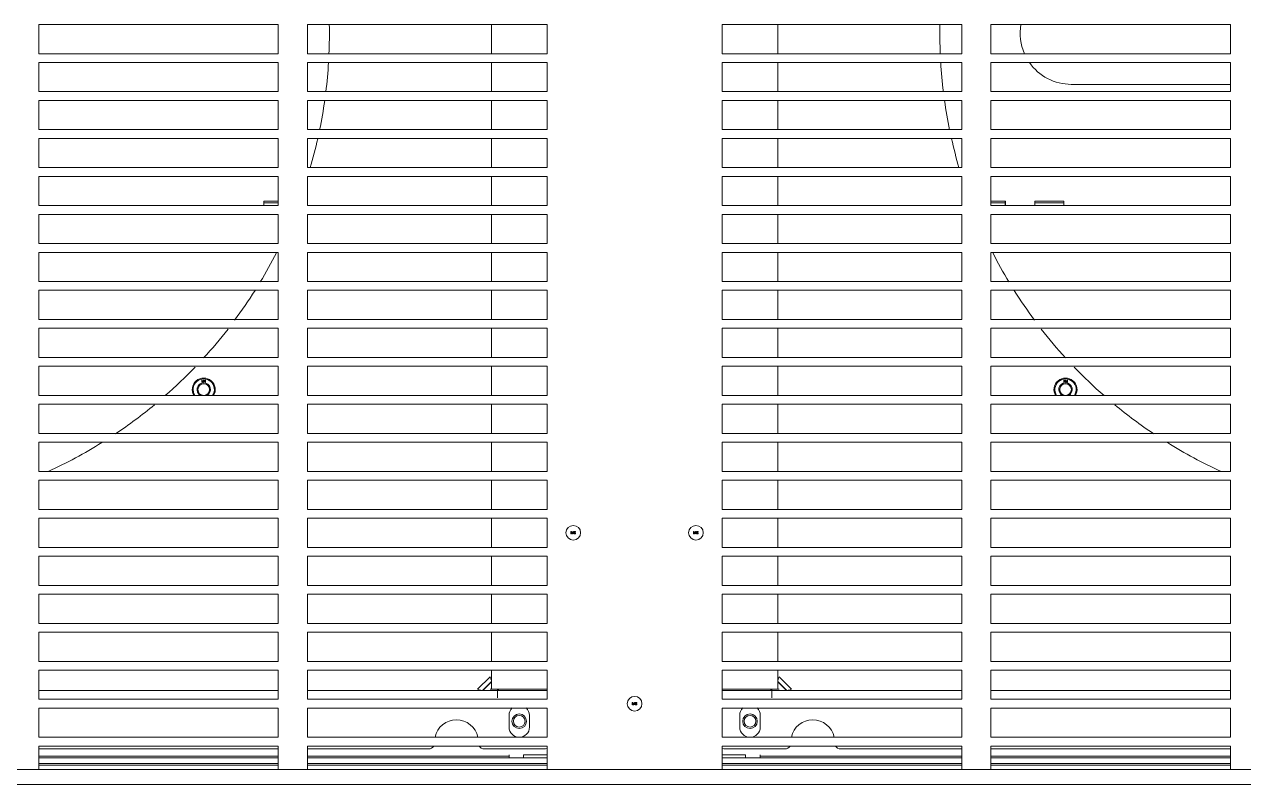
# Model space of a CAD drawing. Header units: inches. Extents: x -4705 to 38647, y 7098 to 31800.
# Drawn here: x 4920.7 to 5338.1, y 28896.4 to 29156.6 of the extents above; entities that cross this region are included whole.
import ezdxf

# ---------------------------------------------------------------- set-up
doc = ezdxf.new("R2010")
doc.units = ezdxf.units.IN
doc.header["$LTSCALE"] = 10
doc.header["$MEASUREMENT"] = 0
doc.layers.get('0').update_dxf_attribs({"lineweight": 0})

msp = doc.modelspace()

# ---------------------------------------------------------------- linework, layer by layer
at = {"color": 7, "linetype": 'Continuous'}
for p, q in [((4925.642, 29146.566), (4925.642, 29156.566)), ((4925.642, 29156.566), (5007.642, 29156.566)), ((5007.642, 29156.566), (5007.642, 29146.566)), ((5017.642, 29146.566), (5017.642, 29156.566)), ((5017.642, 29156.566), (5099.642, 29156.566)), ((5080.642, 29156.566), (5080.642, 29146.566)), ((5099.642, 29156.566), (5099.642, 29146.566)), ((5159.642, 29156.566), (5159.642, 29146.566)), ((5241.642, 29156.566), (5159.642, 29156.566)), ((5178.642, 29156.566), (5178.642, 29146.566)), ((5241.642, 29146.566), (5241.642, 29156.566)), ((5251.642, 29156.566), (5251.642, 29146.566)), ((5333.642, 29156.566), (5251.642, 29156.566)), ((5333.642, 29146.566), (5333.642, 29156.566)), ((5007.642, 29146.566), (4925.642, 29146.566)), ((5099.642, 29146.566), (5017.642, 29146.566)), ((5159.642, 29146.566), (5241.642, 29146.566)), ((5251.642, 29146.566), (5333.642, 29146.566)), ((4925.642, 29133.566), (4925.642, 29143.566)), ((4925.642, 29143.566), (5007.642, 29143.566)), ((5007.642, 29143.566), (5007.642, 29133.566)), ((5017.642, 29133.566), (5017.642, 29143.566)), ((5017.642, 29143.566), (5099.642, 29143.566)), ((5080.642, 29143.566), (5080.642, 29133.566)), ((5099.642, 29143.566), (5099.642, 29133.566)), ((5159.642, 29143.566), (5159.642, 29133.566)), ((5241.642, 29143.566), (5159.642, 29143.566)), ((5178.642, 29143.566), (5178.642, 29133.566)), ((5241.642, 29133.566), (5241.642, 29143.566)), ((5251.642, 29143.566), (5251.642, 29133.566)), ((5333.642, 29143.566), (5251.642, 29143.566)), ((5333.642, 29133.566), (5333.642, 29143.566)), ((5007.642, 29133.566), (4925.642, 29133.566)), ((5099.642, 29133.566), (5017.642, 29133.566)), ((5159.642, 29133.566), (5241.642, 29133.566)), ((5251.642, 29133.566), (5333.642, 29133.566)), ((5333.642, 29136.066), (5279.142, 29136.066)), ((4925.642, 29120.566), (4925.642, 29130.566)), ((4925.642, 29130.566), (5007.642, 29130.566)), ((5007.642, 29130.566), (5007.642, 29120.566)), ((5017.642, 29120.566), (5017.642, 29130.566)), ((5017.642, 29130.566), (5099.642, 29130.566)), ((5080.642, 29130.566), (5080.642, 29120.566)), ((5099.642, 29130.566), (5099.642, 29120.566)), ((5159.642, 29130.566), (5159.642, 29120.566)), ((5241.642, 29130.566), (5159.642, 29130.566)), ((5178.642, 29130.566), (5178.642, 29120.566)), ((5241.642, 29120.566), (5241.642, 29130.566)), ((5251.642, 29130.566), (5251.642, 29120.566)), ((5333.642, 29130.566), (5251.642, 29130.566)), ((5333.642, 29120.566), (5333.642, 29130.566)), ((5007.642, 29120.566), (4925.642, 29120.566)), ((5099.642, 29120.566), (5017.642, 29120.566)), ((5159.642, 29120.566), (5241.642, 29120.566)), ((5251.642, 29120.566), (5333.642, 29120.566)), ((4925.642, 29107.566), (4925.642, 29117.566)), ((4925.642, 29117.566), (5007.642, 29117.566)), ((5007.642, 29117.566), (5007.642, 29107.566)), ((5017.642, 29107.566), (5017.642, 29117.566)), ((5017.642, 29117.566), (5099.642, 29117.566)), ((5080.642, 29117.566), (5080.642, 29107.566)), ((5099.642, 29117.566), (5099.642, 29107.566)), ((5159.642, 29117.566), (5159.642, 29107.566)), ((5241.642, 29117.566), (5159.642, 29117.566)), ((5178.642, 29117.566), (5178.642, 29107.566)), ((5241.642, 29107.566), (5241.642, 29117.566)), ((5251.642, 29117.566), (5251.642, 29107.566)), ((5333.642, 29117.566), (5251.642, 29117.566)), ((5333.642, 29107.566), (5333.642, 29117.566)), ((5007.642, 29107.566), (4925.642, 29107.566)), ((5099.642, 29107.566), (5017.642, 29107.566)), ((5159.642, 29107.566), (5241.642, 29107.566)), ((5251.642, 29107.566), (5333.642, 29107.566)), ((4925.642, 29094.566), (4925.642, 29104.566)), ((4925.642, 29104.566), (5007.642, 29104.566)), ((5007.642, 29104.566), (5007.642, 29094.566)), ((5017.642, 29094.566), (5017.642, 29104.566)), ((5017.642, 29104.566), (5099.642, 29104.566)), ((5080.642, 29104.566), (5080.642, 29094.566)), ((5099.642, 29104.566), (5099.642, 29094.566)), ((5159.642, 29104.566), (5159.642, 29094.566)), ((5241.642, 29104.566), (5159.642, 29104.566)), ((5178.642, 29104.566), (5178.642, 29094.566)), ((5241.642, 29094.566), (5241.642, 29104.566)), ((5251.642, 29104.566), (5251.642, 29094.566)), ((5333.642, 29104.566), (5251.642, 29104.566)), ((5333.642, 29094.566), (5333.642, 29104.566)), ((5002.642, 29094.566), (5002.642, 29096.066)), ((5002.642, 29096.066), (5007.642, 29096.066)), ((5002.742, 29094.566), (5002.742, 29096.066)), ((5007.642, 29095.566), (5002.742, 29095.566)), ((5251.642, 29096.066), (5256.642, 29096.066)), ((5256.542, 29095.566), (5251.642, 29095.566)), ((5256.542, 29094.566), (5256.542, 29096.066)), ((5256.642, 29094.566), (5256.642, 29096.066)), ((5266.642, 29094.566), (5266.642, 29096.066)), ((5266.642, 29096.066), (5276.642, 29096.066)), ((5266.642, 29095.566), (5276.642, 29095.566)), ((5276.642, 29094.566), (5276.642, 29096.066)), ((5007.642, 29094.566), (4925.642, 29094.566)), ((4925.642, 29081.566), (4925.642, 29091.566)), ((4925.642, 29091.566), (5007.642, 29091.566)), ((5007.642, 29091.566), (5007.642, 29081.566)), ((5099.642, 29094.566), (5017.642, 29094.566)), ((5017.642, 29081.566), (5017.642, 29091.566)), ((5017.642, 29091.566), (5099.642, 29091.566)), ((5080.642, 29091.566), (5080.642, 29081.566)), ((5099.642, 29091.566), (5099.642, 29081.566)), ((5159.642, 29094.566), (5241.642, 29094.566)), ((5159.642, 29091.566), (5159.642, 29081.566)), ((5241.642, 29091.566), (5159.642, 29091.566)), ((5178.642, 29091.566), (5178.642, 29081.566)), ((5241.642, 29081.566), (5241.642, 29091.566)), ((5251.642, 29094.566), (5333.642, 29094.566)), ((5251.642, 29091.566), (5251.642, 29081.566)), ((5333.642, 29091.566), (5251.642, 29091.566)), ((5333.642, 29081.566), (5333.642, 29091.566)), ((5007.642, 29081.566), (4925.642, 29081.566)), ((4925.642, 29068.566), (4925.642, 29078.566)), ((4925.642, 29078.566), (5007.642, 29078.566)), ((5007.642, 29078.566), (5007.642, 29068.566)), ((5099.642, 29081.566), (5017.642, 29081.566)), ((5017.642, 29068.566), (5017.642, 29078.566)), ((5017.642, 29078.566), (5099.642, 29078.566)), ((5080.642, 29078.566), (5080.642, 29068.566)), ((5099.642, 29078.566), (5099.642, 29068.566)), ((5159.642, 29081.566), (5241.642, 29081.566)), ((5159.642, 29078.566), (5159.642, 29068.566)), ((5241.642, 29078.566), (5159.642, 29078.566)), ((5178.642, 29078.566), (5178.642, 29068.566)), ((5241.642, 29068.566), (5241.642, 29078.566)), ((5251.642, 29081.566), (5333.642, 29081.566)), ((5251.642, 29078.566), (5251.642, 29068.566)), ((5333.642, 29078.566), (5251.642, 29078.566)), ((5333.642, 29068.566), (5333.642, 29078.566)), ((5007.642, 29068.566), (4925.642, 29068.566)), ((5099.642, 29068.566), (5017.642, 29068.566)), ((5159.642, 29068.566), (5241.642, 29068.566)), ((5251.642, 29068.566), (5333.642, 29068.566)), ((4925.642, 29055.566), (4925.642, 29065.566)), ((4925.642, 29065.566), (5007.642, 29065.566)), ((5007.642, 29065.566), (5007.642, 29055.566)), ((5017.642, 29055.566), (5017.642, 29065.566)), ((5017.642, 29065.566), (5099.642, 29065.566)), ((5080.642, 29065.566), (5080.642, 29055.566)), ((5099.642, 29065.566), (5099.642, 29055.566)), ((5159.642, 29065.566), (5159.642, 29055.566)), ((5241.642, 29065.566), (5159.642, 29065.566)), ((5178.642, 29065.566), (5178.642, 29055.566)), ((5241.642, 29055.566), (5241.642, 29065.566)), ((5251.642, 29065.566), (5251.642, 29055.566)), ((5333.642, 29065.566), (5251.642, 29065.566)), ((5333.642, 29055.566), (5333.642, 29065.566)), ((5007.642, 29055.566), (4925.642, 29055.566)), ((5099.642, 29055.566), (5017.642, 29055.566)), ((5159.642, 29055.566), (5241.642, 29055.566)), ((5251.642, 29055.566), (5333.642, 29055.566)), ((4925.642, 29042.566), (4925.642, 29052.566)), ((4925.642, 29052.566), (5007.642, 29052.566)), ((5007.642, 29052.566), (5007.642, 29042.566)), ((5017.642, 29042.566), (5017.642, 29052.566)), ((5017.642, 29052.566), (5099.642, 29052.566)), ((5080.642, 29052.566), (5080.642, 29042.566)), ((5099.642, 29052.566), (5099.642, 29042.566)), ((5159.642, 29052.566), (5159.642, 29042.566)), ((5241.642, 29052.566), (5159.642, 29052.566)), ((5178.642, 29052.566), (5178.642, 29042.566)), ((5241.642, 29042.566), (5241.642, 29052.566)), ((5251.642, 29052.566), (5251.642, 29042.566)), ((5333.642, 29052.566), (5251.642, 29052.566)), ((5333.642, 29042.566), (5333.642, 29052.566)), ((5007.642, 29042.566), (4925.642, 29042.566)), ((5099.642, 29042.566), (5017.642, 29042.566)), ((5159.642, 29042.566), (5241.642, 29042.566)), ((5251.642, 29042.566), (5333.642, 29042.566)), ((4925.642, 29029.566), (4925.642, 29039.566)), ((4925.642, 29039.566), (5007.642, 29039.566)), ((5007.642, 29039.566), (5007.642, 29029.566)), ((5017.642, 29029.566), (5017.642, 29039.566)), ((5017.642, 29039.566), (5099.642, 29039.566)), ((5080.642, 29039.566), (5080.642, 29029.566)), ((5099.642, 29039.566), (5099.642, 29029.566)), ((5159.642, 29039.566), (5159.642, 29029.566)), ((5241.642, 29039.566), (5159.642, 29039.566)), ((5178.642, 29039.566), (5178.642, 29029.566)), ((5241.642, 29029.566), (5241.642, 29039.566)), ((5251.642, 29039.566), (5251.642, 29029.566)), ((5333.642, 29039.566), (5251.642, 29039.566)), ((5333.642, 29029.566), (5333.642, 29039.566)), ((4981.418, 29034.79), (4981.418, 29034.09)), ((4981.549, 29034.79), (4981.418, 29034.79)), ((4981.418, 29034.09), (4981.506, 29034.09)), ((4981.506, 29034.09), (4981.506, 29034.641)), ((4981.506, 29034.641), (4981.71, 29034.09)), ((4981.768, 29034.164), (4981.549, 29034.79)), ((4981.71, 29034.09), (4981.827, 29034.09)), ((4981.987, 29034.79), (4981.768, 29034.164)), ((4981.827, 29034.09), (4982.031, 29034.641)), ((4982.118, 29034.79), (4981.987, 29034.79)), ((4982.031, 29034.641), (4982.031, 29034.09)), ((4982.031, 29034.09), (4982.118, 29034.09)), ((4982.118, 29034.09), (4982.118, 29034.79)), ((4982.585, 29034.79), (4982.235, 29034.388)), ((4982.235, 29034.388), (4982.235, 29034.298)), ((4982.235, 29034.298), (4982.585, 29034.298)), ((4982.337, 29034.388), (4982.585, 29034.671)), ((4982.585, 29034.388), (4982.337, 29034.388)), ((4982.672, 29034.79), (4982.585, 29034.79)), ((4982.585, 29034.671), (4982.585, 29034.388)), ((4982.585, 29034.298), (4982.585, 29034.09)), ((4982.585, 29034.09), (4982.672, 29034.09)), ((4982.672, 29034.388), (4982.672, 29034.79)), ((4982.818, 29034.388), (4982.672, 29034.388)), ((4982.672, 29034.09), (4982.672, 29034.298)), ((4982.672, 29034.298), (4982.818, 29034.298)), ((4982.818, 29034.298), (4982.818, 29034.388)), ((5276.466, 29034.298), (5276.466, 29034.388)), ((5276.466, 29034.388), (5276.612, 29034.388)), ((5276.612, 29034.298), (5276.466, 29034.298)), ((5276.612, 29034.388), (5276.612, 29034.79)), ((5276.612, 29034.79), (5276.7, 29034.79)), ((5276.612, 29034.09), (5276.612, 29034.298)), ((5276.7, 29034.09), (5276.612, 29034.09)), ((5276.7, 29034.79), (5277.05, 29034.388)), ((5276.7, 29034.671), (5276.7, 29034.388)), ((5276.948, 29034.388), (5276.7, 29034.671)), ((5276.7, 29034.388), (5276.948, 29034.388)), ((5276.7, 29034.298), (5276.7, 29034.09)), ((5277.05, 29034.298), (5276.7, 29034.298)), ((5277.05, 29034.388), (5277.05, 29034.298)), ((5277.166, 29034.09), (5277.166, 29034.79)), ((5277.166, 29034.79), (5277.298, 29034.79)), ((5277.254, 29034.09), (5277.166, 29034.09)), ((5277.254, 29034.641), (5277.254, 29034.09)), ((5277.458, 29034.09), (5277.254, 29034.641)), ((5277.298, 29034.79), (5277.516, 29034.164)), ((5277.575, 29034.09), (5277.458, 29034.09)), ((5277.516, 29034.164), (5277.735, 29034.79)), ((5277.779, 29034.641), (5277.575, 29034.09)), ((5277.735, 29034.79), (5277.866, 29034.79)), ((5277.779, 29034.09), (5277.779, 29034.641)), ((5277.866, 29034.09), (5277.779, 29034.09)), ((5277.866, 29034.79), (5277.866, 29034.09)), ((5007.642, 29029.566), (4925.642, 29029.566)), ((5099.642, 29029.566), (5017.642, 29029.566)), ((5159.642, 29029.566), (5241.642, 29029.566)), ((5251.642, 29029.566), (5333.642, 29029.566)), ((4925.642, 29016.566), (4925.642, 29026.566)), ((4925.642, 29026.566), (5007.642, 29026.566)), ((5007.642, 29026.566), (5007.642, 29016.566)), ((5017.642, 29016.566), (5017.642, 29026.566)), ((5017.642, 29026.566), (5099.642, 29026.566)), ((5080.642, 29026.566), (5080.642, 29016.566)), ((5099.642, 29026.566), (5099.642, 29016.566)), ((5159.642, 29026.566), (5159.642, 29016.566)), ((5241.642, 29026.566), (5159.642, 29026.566)), ((5178.642, 29026.566), (5178.642, 29016.566)), ((5241.642, 29016.566), (5241.642, 29026.566)), ((5251.642, 29026.566), (5251.642, 29016.566)), ((5333.642, 29026.566), (5251.642, 29026.566)), ((5333.642, 29016.566), (5333.642, 29026.566)), ((5007.642, 29016.566), (4925.642, 29016.566)), ((5099.642, 29016.566), (5017.642, 29016.566)), ((5159.642, 29016.566), (5241.642, 29016.566)), ((5251.642, 29016.566), (5333.642, 29016.566)), ((4925.642, 29003.566), (4925.642, 29013.566)), ((4925.642, 29013.566), (5007.642, 29013.566)), ((5007.642, 29013.566), (5007.642, 29003.566)), ((5017.642, 29003.566), (5017.642, 29013.566)), ((5017.642, 29013.566), (5099.642, 29013.566)), ((5080.642, 29013.566), (5080.642, 29003.566)), ((5099.642, 29013.566), (5099.642, 29003.566)), ((5159.642, 29013.566), (5159.642, 29003.566)), ((5241.642, 29013.566), (5159.642, 29013.566)), ((5178.642, 29013.566), (5178.642, 29003.566)), ((5241.642, 29003.566), (5241.642, 29013.566)), ((5251.642, 29013.566), (5251.642, 29003.566)), ((5333.642, 29013.566), (5251.642, 29013.566)), ((5333.642, 29003.566), (5333.642, 29013.566)), ((5007.642, 29003.566), (4925.642, 29003.566)), ((5099.642, 29003.566), (5017.642, 29003.566)), ((5159.642, 29003.566), (5241.642, 29003.566)), ((5251.642, 29003.566), (5333.642, 29003.566)), ((4925.642, 28990.566), (4925.642, 29000.566)), ((4925.642, 29000.566), (5007.642, 29000.566)), ((5007.642, 29000.566), (5007.642, 28990.566)), ((5017.642, 28990.566), (5017.642, 29000.566)), ((5017.642, 29000.566), (5099.642, 29000.566)), ((5080.642, 29000.566), (5080.642, 28990.566)), ((5099.642, 29000.566), (5099.642, 28990.566)), ((5159.642, 29000.566), (5159.642, 28990.566)), ((5241.642, 29000.566), (5159.642, 29000.566)), ((5178.642, 29000.566), (5178.642, 28990.566)), ((5241.642, 28990.566), (5241.642, 29000.566)), ((5251.642, 29000.566), (5251.642, 28990.566)), ((5333.642, 29000.566), (5251.642, 29000.566)), ((5333.642, 28990.566), (5333.642, 29000.566)), ((5007.642, 28990.566), (4925.642, 28990.566)), ((4925.642, 28977.566), (4925.642, 28987.566)), ((4925.642, 28987.566), (5007.642, 28987.566)), ((5007.642, 28987.566), (5007.642, 28977.566)), ((5099.642, 28990.566), (5017.642, 28990.566)), ((5017.642, 28977.566), (5017.642, 28987.566)), ((5017.642, 28987.566), (5099.642, 28987.566)), ((5080.642, 28987.566), (5080.642, 28977.566)), ((5099.642, 28987.566), (5099.642, 28977.566)), ((5159.642, 28990.566), (5241.642, 28990.566)), ((5159.642, 28987.566), (5159.642, 28977.566)), ((5241.642, 28987.566), (5159.642, 28987.566)), ((5178.642, 28987.566), (5178.642, 28977.566)), ((5241.642, 28977.566), (5241.642, 28987.566)), ((5251.642, 28990.566), (5333.642, 28990.566)), ((5251.642, 28987.566), (5251.642, 28977.566)), ((5333.642, 28987.566), (5251.642, 28987.566)), ((5333.642, 28977.566), (5333.642, 28987.566)), ((5107.842, 28982.966), (5107.842, 28982.166)), ((5107.992, 28982.966), (5107.842, 28982.966)), ((5107.942, 28982.166), (5107.942, 28982.795)), ((5107.942, 28982.795), (5108.176, 28982.166)), ((5108.242, 28982.251), (5107.992, 28982.966)), ((5108.492, 28982.966), (5108.242, 28982.251)), ((5108.309, 28982.166), (5108.542, 28982.795)), ((5108.642, 28982.966), (5108.492, 28982.966)), ((5108.542, 28982.795), (5108.542, 28982.166)), ((5108.642, 28982.166), (5108.642, 28982.966)), ((5108.776, 28982.966), (5108.776, 28982.523)), ((5109.342, 28982.966), (5108.776, 28982.966)), ((5108.776, 28982.523), (5108.892, 28982.523)), ((5108.776, 28982.37), (5108.809, 28982.302)), ((5108.876, 28982.37), (5108.776, 28982.37)), ((5108.809, 28982.302), (5108.859, 28982.234)), ((5108.859, 28982.608), (5108.859, 28982.88)), ((5108.859, 28982.88), (5109.342, 28982.88)), ((5108.942, 28982.659), (5108.859, 28982.608)), ((5108.909, 28982.302), (5108.876, 28982.37)), ((5108.892, 28982.523), (5108.959, 28982.574)), ((5108.959, 28982.268), (5108.909, 28982.302)), ((5109.026, 28982.676), (5108.942, 28982.659)), ((5108.959, 28982.574), (5109.026, 28982.591)), ((5109.126, 28982.676), (5109.026, 28982.676)), ((5109.026, 28982.591), (5109.126, 28982.591)), ((5109.209, 28982.659), (5109.126, 28982.676)), ((5109.126, 28982.591), (5109.192, 28982.574)), ((5109.192, 28982.574), (5109.242, 28982.54)), ((5109.242, 28982.302), (5109.192, 28982.268)), ((5109.292, 28982.608), (5109.209, 28982.659)), ((5109.242, 28982.54), (5109.276, 28982.489)), ((5109.276, 28982.353), (5109.242, 28982.302)), ((5109.276, 28982.489), (5109.292, 28982.438)), ((5109.292, 28982.404), (5109.276, 28982.353)), ((5109.342, 28982.54), (5109.292, 28982.608)), ((5109.292, 28982.438), (5109.292, 28982.404)), ((5109.292, 28982.234), (5109.342, 28982.302)), ((5109.342, 28982.88), (5109.342, 28982.966)), ((5109.376, 28982.455), (5109.342, 28982.54)), ((5109.342, 28982.302), (5109.376, 28982.387)), ((5109.376, 28982.387), (5109.376, 28982.455)), ((5149.842, 28982.966), (5149.842, 28982.166)), ((5149.992, 28982.966), (5149.842, 28982.966)), ((5149.942, 28982.166), (5149.942, 28982.795)), ((5149.942, 28982.795), (5150.176, 28982.166)), ((5150.242, 28982.251), (5149.992, 28982.966)), ((5150.492, 28982.966), (5150.242, 28982.251)), ((5150.309, 28982.166), (5150.542, 28982.795)), ((5150.642, 28982.966), (5150.492, 28982.966)), ((5150.542, 28982.795), (5150.542, 28982.166)), ((5150.642, 28982.166), (5150.642, 28982.966)), ((5150.776, 28982.966), (5150.776, 28982.523)), ((5151.342, 28982.966), (5150.776, 28982.966)), ((5150.776, 28982.523), (5150.892, 28982.523)), ((5150.776, 28982.37), (5150.809, 28982.302)), ((5150.876, 28982.37), (5150.776, 28982.37)), ((5150.809, 28982.302), (5150.859, 28982.234)), ((5150.859, 28982.608), (5150.859, 28982.88)), ((5150.859, 28982.88), (5151.342, 28982.88)), ((5150.942, 28982.659), (5150.859, 28982.608)), ((5150.909, 28982.302), (5150.876, 28982.37)), ((5150.892, 28982.523), (5150.959, 28982.574)), ((5150.959, 28982.268), (5150.909, 28982.302)), ((5151.026, 28982.676), (5150.942, 28982.659)), ((5150.959, 28982.574), (5151.026, 28982.591)), ((5151.126, 28982.676), (5151.026, 28982.676)), ((5151.026, 28982.591), (5151.126, 28982.591)), ((5151.209, 28982.659), (5151.126, 28982.676)), ((5151.126, 28982.591), (5151.192, 28982.574)), ((5151.192, 28982.574), (5151.242, 28982.54)), ((5151.242, 28982.302), (5151.192, 28982.268)), ((5151.292, 28982.608), (5151.209, 28982.659)), ((5151.242, 28982.54), (5151.276, 28982.489)), ((5151.276, 28982.353), (5151.242, 28982.302)), ((5151.276, 28982.489), (5151.292, 28982.438)), ((5151.292, 28982.404), (5151.276, 28982.353)), ((5151.342, 28982.54), (5151.292, 28982.608)), ((5151.292, 28982.438), (5151.292, 28982.404)), ((5151.292, 28982.234), (5151.342, 28982.302)), ((5151.342, 28982.88), (5151.342, 28982.966)), ((5151.376, 28982.455), (5151.342, 28982.54)), ((5151.342, 28982.302), (5151.376, 28982.387)), ((5151.376, 28982.387), (5151.376, 28982.455)), ((5107.842, 28982.166), (5107.942, 28982.166)), ((5108.176, 28982.166), (5108.309, 28982.166)), ((5108.542, 28982.166), (5108.642, 28982.166)), ((5108.859, 28982.234), (5108.942, 28982.183)), ((5108.942, 28982.183), (5109.026, 28982.166)), ((5109.026, 28982.251), (5108.959, 28982.268)), ((5109.126, 28982.251), (5109.026, 28982.251)), ((5109.026, 28982.166), (5109.126, 28982.166)), ((5109.192, 28982.268), (5109.126, 28982.251)), ((5109.126, 28982.166), (5109.209, 28982.183)), ((5109.209, 28982.183), (5109.292, 28982.234)), ((5149.842, 28982.166), (5149.942, 28982.166)), ((5150.176, 28982.166), (5150.309, 28982.166)), ((5150.542, 28982.166), (5150.642, 28982.166)), ((5150.859, 28982.234), (5150.942, 28982.183)), ((5150.942, 28982.183), (5151.026, 28982.166)), ((5151.026, 28982.251), (5150.959, 28982.268)), ((5151.126, 28982.251), (5151.026, 28982.251)), ((5151.026, 28982.166), (5151.126, 28982.166)), ((5151.192, 28982.268), (5151.126, 28982.251)), ((5151.126, 28982.166), (5151.209, 28982.183)), ((5151.209, 28982.183), (5151.292, 28982.234)), ((5007.642, 28977.566), (4925.642, 28977.566)), ((4925.642, 28964.566), (4925.642, 28974.566)), ((4925.642, 28974.566), (5007.642, 28974.566)), ((5007.642, 28974.566), (5007.642, 28964.566)), ((5099.642, 28977.566), (5017.642, 28977.566)), ((5017.642, 28964.566), (5017.642, 28974.566)), ((5017.642, 28974.566), (5099.642, 28974.566)), ((5080.642, 28974.566), (5080.642, 28964.566)), ((5099.642, 28974.566), (5099.642, 28964.566)), ((5159.642, 28977.566), (5241.642, 28977.566)), ((5159.642, 28974.566), (5159.642, 28964.566)), ((5241.642, 28974.566), (5159.642, 28974.566)), ((5178.642, 28974.566), (5178.642, 28964.566)), ((5241.642, 28964.566), (5241.642, 28974.566)), ((5251.642, 28977.566), (5333.642, 28977.566)), ((5251.642, 28974.566), (5251.642, 28964.566)), ((5333.642, 28974.566), (5251.642, 28974.566)), ((5333.642, 28964.566), (5333.642, 28974.566)), ((5007.642, 28964.566), (4925.642, 28964.566)), ((4925.642, 28951.566), (4925.642, 28961.566)), ((4925.642, 28961.566), (5007.642, 28961.566)), ((5007.642, 28951.566), (5007.642, 28961.566)), ((5099.642, 28964.566), (5017.642, 28964.566)), ((5017.642, 28951.566), (5017.642, 28961.566)), ((5017.642, 28961.566), (5099.642, 28961.566)), ((5080.642, 28961.566), (5080.642, 28951.566)), ((5099.642, 28951.566), (5099.642, 28961.566)), ((5159.642, 28964.566), (5241.642, 28964.566)), ((5159.642, 28951.566), (5159.642, 28961.566)), ((5241.642, 28961.566), (5159.642, 28961.566)), ((5178.642, 28961.566), (5178.642, 28951.566)), ((5241.642, 28951.566), (5241.642, 28961.566)), ((5251.642, 28964.566), (5333.642, 28964.566)), ((5251.642, 28951.566), (5251.642, 28961.566)), ((5333.642, 28961.566), (5251.642, 28961.566)), ((5333.642, 28951.566), (5333.642, 28961.566)), ((5007.642, 28951.566), (4925.642, 28951.566)), ((5099.642, 28951.566), (5017.642, 28951.566)), ((5159.642, 28951.566), (5241.642, 28951.566)), ((5251.642, 28951.566), (5333.642, 28951.566)), ((4925.642, 28938.566), (4925.642, 28948.566)), ((4925.642, 28948.566), (5007.642, 28948.566)), ((5007.642, 28948.566), (5007.642, 28938.566)), ((5017.642, 28938.566), (5017.642, 28948.566)), ((5017.642, 28948.566), (5099.642, 28948.566)), ((5080.642, 28948.566), (5080.642, 28938.566)), ((5099.642, 28948.566), (5099.642, 28938.566)), ((5159.642, 28948.566), (5159.642, 28938.566)), ((5241.642, 28948.566), (5159.642, 28948.566)), ((5178.642, 28948.566), (5178.642, 28938.566)), ((5241.642, 28938.566), (5241.642, 28948.566)), ((5251.642, 28948.566), (5251.642, 28938.566)), ((5333.642, 28948.566), (5251.642, 28948.566)), ((5333.642, 28938.566), (5333.642, 28948.566)), ((5007.642, 28938.566), (4925.642, 28938.566)), ((5099.642, 28938.566), (5017.642, 28938.566)), ((5159.642, 28938.566), (5241.642, 28938.566)), ((5251.642, 28938.566), (5333.642, 28938.566)), ((4925.642, 28925.566), (4925.642, 28935.566)), ((4925.642, 28935.566), (5007.642, 28935.566)), ((5007.642, 28935.566), (5007.642, 28925.566)), ((5017.642, 28925.566), (5017.642, 28935.566)), ((5017.642, 28935.566), (5099.642, 28935.566)), ((5080.143, 28933.307), (5075.901, 28929.064)), ((5080.642, 28935.566), (5080.642, 28929.066)), ((5099.642, 28935.566), (5099.642, 28925.566)), ((5159.642, 28935.566), (5159.642, 28925.566)), ((5241.642, 28935.566), (5159.642, 28935.566)), ((5178.642, 28935.566), (5178.642, 28929.066)), ((5179.141, 28933.307), (5183.384, 28929.064)), ((5241.642, 28925.566), (5241.642, 28935.566)), ((5251.642, 28935.566), (5251.642, 28925.566)), ((5333.642, 28935.566), (5251.642, 28935.566)), ((5333.642, 28925.566), (5333.642, 28935.566)), ((5007.642, 28928.566), (4925.642, 28928.566)), ((5099.642, 28928.566), (5017.642, 28928.566)), ((5080.641, 28931.674), (5077.534, 28928.566)), ((5077.537, 28928.564), (5080.644, 28931.671)), ((5080.642, 28931.566), (5077.642, 28928.566)), ((5080.142, 28929.066), (5099.642, 28929.066)), ((5083.142, 28929.066), (5082.642, 28928.566)), ((5082.642, 28926.066), (5082.642, 28929.066)), ((5159.642, 28929.066), (5179.142, 28929.066)), ((5159.642, 28928.566), (5241.642, 28928.566)), ((5176.142, 28929.066), (5176.642, 28928.566)), ((5176.642, 28926.066), (5176.642, 28929.066)), ((5178.641, 28931.671), (5181.748, 28928.564)), ((5178.642, 28931.566), (5181.642, 28928.566)), ((5178.643, 28931.674), (5181.75, 28928.566)), ((5251.642, 28928.566), (5333.642, 28928.566)), ((5007.642, 28925.566), (4925.642, 28925.566)), ((5099.642, 28925.566), (5017.642, 28925.566)), ((5128.842, 28924.466), (5128.842, 28923.666)), ((5128.992, 28924.466), (5128.842, 28924.466)), ((5128.942, 28923.666), (5128.942, 28924.295)), ((5128.942, 28924.295), (5129.176, 28923.666)), ((5129.242, 28923.751), (5128.992, 28924.466)), ((5129.492, 28924.466), (5129.242, 28923.751)), ((5129.309, 28923.666), (5129.542, 28924.295)), ((5129.642, 28924.466), (5129.492, 28924.466)), ((5129.542, 28924.295), (5129.542, 28923.666)), ((5129.642, 28923.666), (5129.642, 28924.466)), ((5129.776, 28924.466), (5129.776, 28924.023)), ((5130.342, 28924.466), (5129.776, 28924.466)), ((5129.776, 28924.023), (5129.892, 28924.023)), ((5129.776, 28923.87), (5129.809, 28923.802)), ((5129.876, 28923.87), (5129.776, 28923.87)), ((5129.859, 28924.108), (5129.859, 28924.38)), ((5129.859, 28924.38), (5130.342, 28924.38)), ((5129.942, 28924.159), (5129.859, 28924.108)), ((5129.909, 28923.802), (5129.876, 28923.87)), ((5129.892, 28924.023), (5129.959, 28924.074)), ((5130.026, 28924.176), (5129.942, 28924.159)), ((5129.959, 28924.074), (5130.026, 28924.091)), ((5130.126, 28924.176), (5130.026, 28924.176)), ((5130.026, 28924.091), (5130.126, 28924.091)), ((5130.209, 28924.159), (5130.126, 28924.176)), ((5130.126, 28924.091), (5130.192, 28924.074)), ((5130.192, 28924.074), (5130.242, 28924.04)), ((5130.292, 28924.108), (5130.209, 28924.159)), ((5130.242, 28924.04), (5130.276, 28923.989)), ((5130.276, 28923.853), (5130.242, 28923.802)), ((5130.276, 28923.989), (5130.292, 28923.938)), ((5130.292, 28923.904), (5130.276, 28923.853)), ((5130.342, 28924.04), (5130.292, 28924.108)), ((5130.292, 28923.938), (5130.292, 28923.904)), ((5130.342, 28924.38), (5130.342, 28924.466)), ((5130.376, 28923.955), (5130.342, 28924.04)), ((5130.342, 28923.802), (5130.376, 28923.887)), ((5130.376, 28923.887), (5130.376, 28923.955)), ((5159.642, 28925.566), (5241.642, 28925.566)), ((5251.642, 28925.566), (5333.642, 28925.566)), ((4925.642, 28912.566), (4925.642, 28922.566)), ((4925.642, 28922.566), (5007.642, 28922.566)), ((5007.642, 28922.566), (5007.642, 28912.566)), ((5017.642, 28912.566), (5017.642, 28922.566)), ((5017.642, 28922.566), (5099.642, 28922.566)), ((5086.642, 28916.066), (5086.642, 28920.066)), ((5093.642, 28920.066), (5093.642, 28916.066)), ((5099.642, 28922.566), (5099.642, 28912.566)), ((5128.842, 28923.666), (5128.942, 28923.666)), ((5129.176, 28923.666), (5129.309, 28923.666)), ((5129.542, 28923.666), (5129.642, 28923.666)), ((5129.809, 28923.802), (5129.859, 28923.734)), ((5129.859, 28923.734), (5129.942, 28923.683)), ((5129.959, 28923.768), (5129.909, 28923.802)), ((5129.942, 28923.683), (5130.026, 28923.666)), ((5130.026, 28923.751), (5129.959, 28923.768)), ((5130.126, 28923.751), (5130.026, 28923.751)), ((5130.026, 28923.666), (5130.126, 28923.666)), ((5130.192, 28923.768), (5130.126, 28923.751)), ((5130.126, 28923.666), (5130.209, 28923.683)), ((5130.242, 28923.802), (5130.192, 28923.768)), ((5130.209, 28923.683), (5130.292, 28923.734)), ((5130.292, 28923.734), (5130.342, 28923.802)), ((5159.642, 28922.566), (5159.642, 28912.566)), ((5241.642, 28922.566), (5159.642, 28922.566)), ((5165.642, 28920.066), (5165.642, 28916.066)), ((5172.642, 28916.066), (5172.642, 28920.066)), ((5241.642, 28912.566), (5241.642, 28922.566)), ((5251.642, 28922.566), (5251.642, 28912.566)), ((5333.642, 28922.566), (5251.642, 28922.566)), ((5333.642, 28912.566), (5333.642, 28922.566)), ((5007.642, 28912.566), (4925.642, 28912.566)), ((5099.642, 28912.566), (5017.642, 28912.566)), ((5159.642, 28912.566), (5241.642, 28912.566)), ((5251.642, 28912.566), (5333.642, 28912.566)), ((4925.642, 28901.566), (4925.642, 28909.566)), ((4925.642, 28909.566), (5007.642, 28909.566)), ((4925.642, 28908.566), (5007.642, 28908.566)), ((5007.642, 28901.566), (5007.642, 28909.566)), ((5017.642, 28901.566), (5017.642, 28909.566)), ((5017.642, 28909.566), (5099.642, 28909.566)), ((5017.642, 28908.566), (5059.142, 28908.566)), ((5078.142, 28908.566), (5098.642, 28908.566)), ((5099.642, 28901.566), (5099.642, 28909.566)), ((5159.642, 28901.566), (5159.642, 28909.566)), ((5241.642, 28909.566), (5159.642, 28909.566)), ((5181.142, 28908.566), (5160.642, 28908.566)), ((5241.642, 28908.566), (5200.142, 28908.566)), ((5241.642, 28901.566), (5241.642, 28909.566)), ((5251.642, 28901.566), (5251.642, 28909.566)), ((5333.642, 28909.566), (5251.642, 28909.566)), ((5333.642, 28908.566), (5251.642, 28908.566)), ((5333.642, 28901.566), (5333.642, 28909.566)), ((4925.642, 28906.066), (5007.642, 28906.066)), ((5007.642, 28905.566), (4925.642, 28905.566)), ((5007.642, 28903.566), (4925.642, 28903.566)), ((4925.642, 28903.066), (5007.642, 28903.066)), ((5017.642, 28906.066), (5086.642, 28906.066)), ((5099.642, 28905.566), (5017.642, 28905.566)), ((5099.642, 28903.566), (5017.642, 28903.566)), ((5017.642, 28903.066), (5099.642, 28903.066)), ((5086.642, 28906.566), (5086.642, 28905.566)), ((5091.642, 28906.566), (5091.642, 28905.566)), ((5091.642, 28906.566), (5099.642, 28906.566)), ((5159.642, 28906.566), (5167.642, 28906.566)), ((5241.642, 28905.566), (5159.642, 28905.566)), ((5241.642, 28903.566), (5159.642, 28903.566)), ((5241.642, 28903.066), (5159.642, 28903.066)), ((5167.642, 28906.566), (5167.642, 28905.566)), ((5172.642, 28906.566), (5172.642, 28905.566)), ((5172.642, 28906.066), (5241.642, 28906.066)), ((5251.642, 28906.066), (5333.642, 28906.066)), ((5333.642, 28905.566), (5251.642, 28905.566)), ((5333.642, 28903.566), (5251.642, 28903.566)), ((5333.642, 28903.066), (5251.642, 28903.066)), ((4590.642, 28901.566), (5668.642, 28901.566)), ((4592.642, 28896.369), (5666.642, 28896.369))]:
    msp.add_line(p, q, dxfattribs=at)
for centre, radius in [((4982.118, 29031.59), 2), ((5277.166, 29031.59), 2), ((5108.642, 28982.566), 2.5), ((5150.642, 28982.566), 2.5), ((5129.642, 28924.066), 2.5), ((5090.142, 28918.066), 2.5), ((5090.142, 28918.066), 2), ((5169.142, 28918.066), 2.5), ((5169.142, 28918.066), 2)]:
    msp.add_circle(centre, radius, dxfattribs=at)
for centre, radius, start, end in [((4860.142, 29153.566), 165, 357.55113, 1.05106), ((5399.142, 29153.566), 165, 178.94894, 182.44887), ((5279.142, 29153.566), 17.5, 170.12784, 203.58432), ((4860.142, 29153.566), 165, 353.02737, 356.50503), ((5399.142, 29153.566), 165, 183.49497, 186.97263), ((5279.142, 29153.566), 17.5, 214.90255, 270), ((4860.142, 29153.566), 165, 348.43406, 351.98554), ((5399.142, 29153.566), 165, 188.01446, 191.56594), ((4860.142, 29153.566), 165, 343.80862, 347.36527), ((5399.142, 29153.566), 165, 192.63473, 196.19138), ((4860.142, 29153.566), 165, 328.93543, 332.90014), ((5399.142, 29153.566), 165, 207.09986, 211.06457), ((4860.142, 29153.566), 165, 323.4553, 327.74882), ((5399.142, 29153.566), 165, 212.25118, 216.5447), ((4860.142, 29153.566), 165, 317.6446, 322.15079), ((5399.142, 29153.566), 165, 217.84921, 222.3554), ((4860.142, 29153.566), 165, 311.25147, 316.16931), ((5399.142, 29153.566), 165, 223.83069, 228.74853), ((4982.118, 29031.59), 3.95, 329.09458, 210.90542), ((4982.118, 29031.59), 3.65, 326.26398, 213.73603), ((4982.118, 29031.59), 2.3, 298.10026, 241.89919), ((5277.166, 29031.59), 3.95, 329.09458, 210.90542), ((5277.166, 29031.59), 3.65, 326.26397, 213.73602), ((5277.166, 29031.59), 2.3, 298.10081, 241.89974), ((4860.142, 29153.566), 165, 303.77281, 309.57703), ((5399.142, 29153.566), 165, 230.42297, 236.22719), ((4860.142, 29153.566), 165, 294.60998, 301.86408), ((5399.142, 29153.566), 165, 238.13592, 245.39002), ((5090.142, 28920.066), 3.5, 133.62654, 180), ((5090.142, 28920.066), 3.5, 0, 46.37346), ((5169.142, 28920.066), 3.5, 133.62654, 180), ((5169.142, 28920.066), 3.5, 0, 46.37346), ((5068.642, 28911.066), 7.5, 11.74053, 168.25947), ((5090.142, 28916.066), 3.5, 180, 0), ((5169.142, 28916.066), 3.5, 180, 0), ((5190.642, 28911.066), 7.5, 11.74053, 168.25947), ((5059.142, 28910.566), 2, 270, 329.40111), ((5078.142, 28910.566), 2, 210.59889, 270), ((5098.642, 28911.566), 3, 270, 289.67116), ((5160.642, 28911.566), 3, 250.32884, 270), ((5181.142, 28910.566), 2, 270, 329.40111), ((5200.142, 28910.566), 2, 210.59889, 270)]:
    msp.add_arc(centre, radius, start, end, dxfattribs=at)
for points in [[(5080.528, 28932.179), (5080.491, 28932.388), (5080.407, 28932.774), (5080.264, 28933.163), (5080.143, 28933.307)], [(5178.756, 28932.179), (5178.794, 28932.388), (5178.878, 28932.774), (5179.021, 28933.163), (5179.141, 28933.307)], [(5077.029, 28928.68), (5076.82, 28928.717), (5076.433, 28928.801), (5076.045, 28928.944), (5075.901, 28929.064)], [(5182.256, 28928.68), (5182.464, 28928.717), (5182.851, 28928.801), (5183.24, 28928.944), (5183.384, 28929.064)]]:
    msp.add_open_spline(points, degree=3, knots=[0, 0, 0, 0, 0.5302465, 1, 1, 1, 1], dxfattribs=at)

doc.saveas('drawing.dxf')
